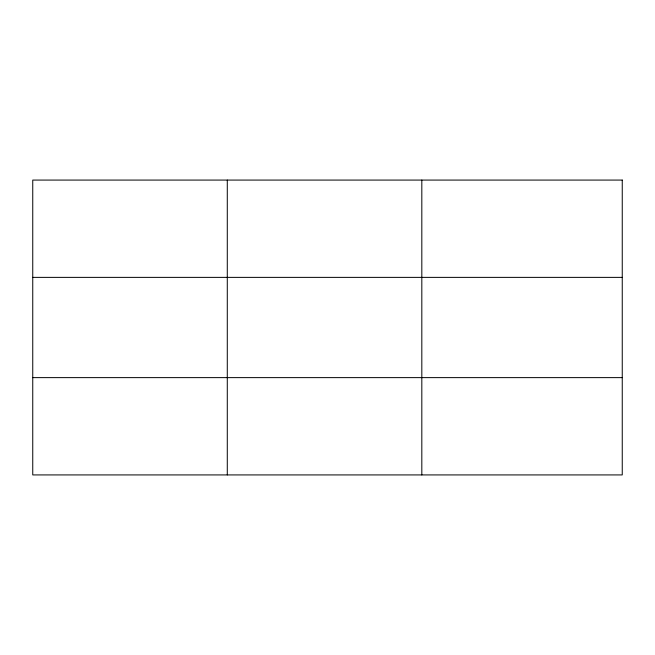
<?xml version="1.0" encoding="UTF-8"?>
<svg xmlns="http://www.w3.org/2000/svg" width="655" height="655" viewBox="0 0 655 655"><rect width="100%" height="100%" fill="white"/><g stroke="black" fill="none" stroke-linecap="round" stroke-linejoin="round"><path stroke-width="0.98" d="M227.285 180.076L227.285 474.924M421.82 180.076L421.82 474.924M32.75 277.376L622.25 277.376M32.75 377.624L622.25 377.624M622.25 180.076L622.25 474.924L32.75 474.924L32.75 180.076L622.25 180.076"/></g></svg>
